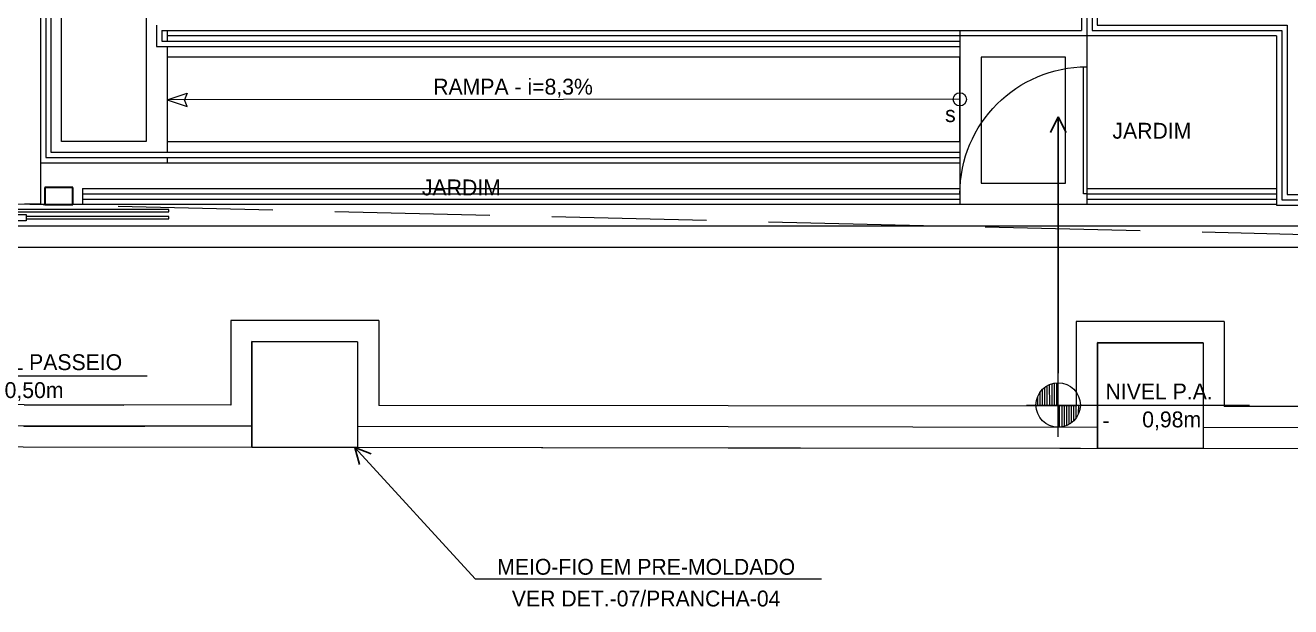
# Model space of a CAD drawing. Header units: metres. Extents: x -4.2 to 85, y -21.1 to 42.
# Drawn here: x 18.8 to 30.77, y -10.02 to -4.52 of the extents above; entities that cross this region are included whole.
import ezdxf
from ezdxf.enums import TextEntityAlignment as Align

# ---------------------------------------------------------------- set-up
doc = ezdxf.new("R2010")
doc.units = ezdxf.units.M
doc.header["$MEASUREMENT"] = 0
doc.linetypes.add('DGN Style 3', pattern=[2.05184224, 1.4656016, -0.5862406400000002])
doc.linetypes.add('DGN Style 4', pattern=[2.3464281616000005, 1.17248128, -0.5862406400000002, 0.0014656016, -0.5862406400000002])
for name, color, linetype, lineweight in [('13 - Escadas', 7, 'Continuous', 0), ('19 - Estrutura Metálica', 7, 'Continuous', 0), ('31 - Pisos', 7, 'Continuous', 0), ('7 - Alvenaria', 7, 'Continuous', 0), ('Level 1', 7, 'Continuous', 0), ('Level 59', 7, 'Continuous', 0), ('Level 7-1', 7, 'Continuous', 0), ('PSG-CTA', 7, 'Continuous', 0), ('PSG-CXO-IDE', 7, 'Continuous', 0)]:
    doc.layers.add(name, color=color, linetype=linetype, lineweight=lineweight)
doc.layers.add('PSG-ARE-HTC', color=6, linetype='Continuous', plot=False)
doc.styles.add('Style-INTL_ENGINEERING', font='INTL_ENGINEERING.shx')
doc.dimstyles.get("Standard").update_dxf_attribs({"dimtxt": 0.18, "dimasz": 0.18, "dimexe": 0.18, "dimexo": 0.0625, "dimgap": 0.09, "dimtad": 0, "dimtih": 1, "dimtoh": 1, "dimdec": 4, "dimzin": 1, "dimdsep": 46, "dimtxsty": 'Standard', "dimcen": 0, "dimadec": 0, "dimazin": 0, "dimtfac": 1, "dimtdec": 4, "dimtofl": 0, "dimtmove": 0, "dimatfit": 3, "dimfxl": 0, "dimtolj": 1, "dimtzin": 1, "dimarcsym": 0})

# ---------------------------------------------------------------- blocks, each defined once
blk = doc.blocks.new('*U411')
at = {"layer": '13 - Escadas', "color": 131, "linetype": 'Continuous', "lineweight": 13}
for p, q in [((-0.7542878856776661, -0.3000780904568607), (-0.7544580416272489, 0.3000727930539879)), ((-0.9266355601672416, -4.21091341902e-05), (-0.9255432340464508, 0.1207471910763891)), ((-0.9028130634479828, -0.0002668779564807), (-0.9029190160832564, 0.1486793865779603)), ((-0.8806673146763478, -0.0005230274361399), (-0.8804543107394628, 0.1672154899746694)), ((-0.8578571245460331, -0.000431265907773), (-0.8579267754142883, 0.182398051698355)), ((-0.8350469573046019, -0.0003395043794061), (-0.8356529404583881, 0.1932147651600706)), ((-0.8129012085329741, -0.0005956538590652), (-0.8129683874019592, 0.2000135642567224)), ((-0.7904389522995708, 0.0001605261391031), (-0.7902838343455301, 0.2068123404644924)), ((-0.7682931806390592, -9.56233405542e-05), (-0.7682008926663997, 0.2099097097689757)), ((-0.947768979461042, -0.0001024671163048), (-0.947947581408126, 0.0810776912747589)), ((-0.5614627643665884, -0.0814308996856586), (-0.5609769478438658, 9.71926023148e-05)), ((-1.055112823877681, -0.0004356376842551), (1.055114964445937, -0.0006178810998865)), ((-0.7419052751243634, -0.2089340583513888), (-0.7411171651356518, -0.0002575621814618)), ((-0.7184620929593777, -0.2068176378673652), (-0.7183069978942207, -0.0001658006530967)), ((-0.6960940473647277, -0.2010311911374245), (-0.6961612262337092, -0.0004219730216377)), ((-0.6734408978545475, -0.1925556440931419), (-0.673351058992278, -0.0003302114932691)), ((-0.6511670628986473, -0.1817389077425453), (-0.650540891750847, -0.000238449964904)), ((-0.6286395275734727, -0.1665563460188597), (-0.6283951429792154, -0.0004945994445631)), ((-0.6058583147679073, -0.1470079360332033), (-0.6055849528489042, -0.0004028379161944)), ((-0.5835506271553684, -0.1200880471205767), (-0.5844515335551002, -0.0003424799340799))]:
    blk.add_line(p, q, dxfattribs=at)
blk.add_circle((-0.7552938297434899, -0.0005195350265552), 0.2099999808892614, dxfattribs=at)
at = {"layer": '13 - Escadas', "color": 131, "linetype": 'Continuous', "lineweight": 13, "style": 'Style-INTL_ENGINEERING'}
for s, p in [('NIVEL P.A.', (0.7073447526168444, 0.1273305076828777)), ('0,98m', (0.5974312055108622, -0.1366856754908259)), ('-', (-0.2689657287363829, -0.1464421265722411))]:
    blk.add_text(s, height=0.149994, rotation=0.0006833333333333, dxfattribs=at).set_placement(p, align=Align.MIDDLE_RIGHT)
blk = doc.blocks.new('TerminatorOpen')
at = {"color": 0, "linetype": 'ByBlock', "lineweight": -2}
for q in [(-1, 0.5), (-1, 0), (-1, -0.5)]:
    blk.add_line((0, 0), q, dxfattribs=at)
blk = doc.blocks.new('SC1930')
at = {"color": 0, "linetype": 'ByBlock', "lineweight": -2, "flags": 128}
blk.add_lwpolyline([(-0.5699981081575977, -0.6000031604968413), (-0.5699981081575977, 0.5999968395031587), (-0.5999981081575977, 0.5999968395031587), (-0.5999981081575977, -0.6000031604968413)], close=True, dxfattribs=at)
at = {"color": 0, "linetype": 'ByBlock', "lineweight": -2}
blk.add_arc((-0.59999810805596, -0.600003160518329), 1.199999999999997, 0, 90, dxfattribs=at)

msp = doc.modelspace()

# ---------------------------------------------------------------- linework, layer by layer
at = {"layer": '13 - Escadas', "color": 240, "linetype": 'Continuous', "lineweight": 0}
for p, q in [((20.13947847102267, -4.573873713187047), (20.13947847102267, -4.673874706869717)), ((28.83947860835596, -4.623874122745444), (20.13947854304635, -4.623874742576372)), ((20.13947847102267, -4.623874706869716), (20.13947847102267, -4.673874706869717)), ((27.63947860316782, -4.573873713187047), (27.63947860316782, -5.823874213385419)), ((20.13947847102267, -4.723874706869715), (20.13947847102267, -5.723874213385417)), ((27.63947860316782, -5.223804167912838), (20.13947847132786, -5.228280623187962)), ((18.93947862025817, -5.823874213385419), (27.63947860316782, -5.823874213385419)), ((20.13947847102267, -5.773874213385417), (20.13947847102267, -5.823874213385419)), ((27.63947860316782, -5.773874213385417), (27.63947860316782, -5.823874213385419))]:
    msp.add_line(p, q, dxfattribs=at)
at = {"layer": '13 - Escadas', "color": 131, "linetype": 'Continuous', "lineweight": 13}
msp.add_line((17.50579728720969, -7.83749504135258), (19.9483511752678, -7.837705985290079), dxfattribs=at)
at = {"layer": '13 - Escadas', "color": 240, "linetype": 'Continuous', "lineweight": 0, "ltscale": 0.6400000000000002, "flags": 128}
for points in [[(20.13947847132786, -5.228280623187962), (20.32826474898525, -5.165932207708976), (20.30194411603137, -5.228189098178045)], [(20.13947847132786, -5.228280623187962), (20.32826474898525, -5.29062903866695), (20.30194411603137, -5.22837214819788)]]:
    msp.add_lwpolyline(points, dxfattribs=at)
at = {"layer": '13 - Escadas', "color": 240, "linetype": 'Continuous', "lineweight": 0}
msp.add_circle((27.63947860316785, -5.22387470681997), 0.0626063346337405, dxfattribs=at)
at = {"layer": '19 - Estrutura Metálica', "color": 5, "linetype": 'Continuous', "lineweight": 0}
for p, q in [((28.93947860835599, -2.123874210028382), (28.93947860835599, -4.523874122745447)), ((28.7894786138493, -2.273874210028381), (28.78947860683005, -4.573873713187047)), ((28.88947860835597, -2.173874210028383), (28.88947860835597, -4.573874122745444)), ((18.98947836146124, -3.473874210028384), (18.98947837916196, -5.773874213385417)), ((19.03947836146122, -3.523874210028382), (19.03947837733085, -5.723874213385417)), ((20.03947854701377, -4.523873713187046), (20.0394785485397, -4.723874706869715)), ((28.93947860835599, -4.523874122745447), (30.73557, -4.523874122745447)), ((30.73557, -4.523874122745447), (30.73556999481184, -6.118456577349164)), ((20.08947854701375, -4.573873713187047), (20.08947854792933, -4.673874706869717)), ((20.08947854701375, -4.573873713187047), (28.78947860683005, -4.573873713187047)), ((28.88947860835597, -4.573874122745444), (30.68557000000001, -4.573874122745444)), ((30.68557000000001, -4.573874122745444), (30.68556999481186, -6.168456577349161)), ((20.0394785485397, -4.723874706869715), (27.63947860774559, -4.723874706869715)), ((20.08947854792933, -4.673874706869717), (27.63947860774559, -4.673874706869717)), ((30.68557000000001, -4.748206290169988), (30.68557000000001, -6.1738743058565)), ((30.73557, -4.698206290169988), (30.73557, -6.123874305856503)), ((19.03947837733085, -5.723874213385417), (27.63947860316782, -5.723874213385417)), ((18.98947837916196, -5.773874213385417), (27.63947860316782, -5.773874213385417)), ((19.3394786202582, -6.116491914508233), (27.63947860999156, -6.116491935209933)), ((19.3394786202582, -6.166491914110348), (27.63947861115753, -6.166491926555902)), ((28.83947862671616, -6.116491913510561), (30.63556999542928, -6.116491913510554)), ((28.83947862760721, -6.166491908708163), (30.63556999527617, -6.16649191351055)), ((30.68557000000001, -6.1738743058565), (49.64381651997436, -6.1738743058565)), ((30.73557, -6.123874305856503), (49.69381651997436, -6.123874305856503))]:
    msp.add_line(p, q, dxfattribs=at)
at = {"layer": '19 - Estrutura Metálica', "color": 5, "linetype": 'Continuous', "lineweight": 0, "flags": 128}
msp.add_lwpolyline([(18.80415503210992, -6.372994871008319), (17.45415175635301, -6.372736655731021), (17.45415175408868, -6.312478531513608), (18.80415502758129, -6.312478622573475)], close=True, dxfattribs=at)
at = {"layer": '31 - Pisos', "color": 30, "linetype": 'Continuous', "lineweight": 0}
for p, q in [((28.83947860011597, -4.623874122745444), (28.8394786284982, -6.2164871150853)), ((28.83947860011597, -4.623874122745451), (28.8394786284982, -6.216487115085303)), ((27.63947860316782, -5.823874213385419), (27.63947861232339, -6.2164871150853)), ((18.93947862025817, -6.2164871150853), (30.63556999511704, -6.2164871150853)), ((19.33947862025817, -6.216487115085303), (30.63556999511704, -6.216487115085303))]:
    msp.add_line(p, q, dxfattribs=at)
at = {"layer": '31 - Pisos', "color": 30, "linetype": 'Continuous', "lineweight": 13}
for p, q in [((30.96529480916732, -6.423878075720657), (14.41867213676698, -6.423884931280078)), ((30.96529479219763, -6.62387807572066), (18.71650519396809, -6.623884504913906)), ((20.74097278940906, -7.314871021453418), (20.74097278940906, -8.116071552480378)), ((22.14097278940909, -7.316600649441872), (22.14097278940909, -8.117801179562747)), ((28.74097278940906, -7.32475460995885), (28.74097278940906, -8.125955135808217)), ((30.14097278940909, -7.326484237947273), (30.14097278940909, -8.12768476289059)), ((20.9409727894091, -7.515118263799313), (20.9409727894091, -8.515119026965612)), ((21.9409727894091, -7.516353712362492), (21.9409727894091, -8.516354475528777)), ((28.9409727894091, -7.525001852304731), (28.9409727894091, -8.525002615471015)), ((29.9409727894091, -7.526237300867895), (29.9409727894091, -8.526238064034178)), ((18.78472130380507, -8.113705436647926), (19.7286661777496, -8.11487163198617)), ((18.78138158935613, -8.313701463235766), (19.92866617774964, -8.31511887433205))]:
    msp.add_line(p, q, dxfattribs=at)
for points in [[(19.93947847102268, -5.62387421338542), (19.13947847132786, -5.62387421338542), (19.13947847132786, -3.623874210028382), (19.93947847102268, -3.623874210028382)], [(27.63947860316782, -4.823804165339816), (20.13947847102267, -4.823874457554541), (20.13947847102267, -5.623874462700589), (27.63947860316782, -5.623804170485862)], [(28.63947860011598, -4.823874122745446), (27.83947861232338, -4.823874122745446), (27.83947861232338, -6.0164871150853), (28.63947860011598, -6.0164871150853)]]:
    msp.add_lwpolyline(points, close=True, dxfattribs=at)
for points in [[(22.14097278940909, -7.316600649441872), (21.44245532655344, -7.315737667046042), (20.74097278940906, -7.314871021453418)], [(30.14097278940909, -7.326484237947273), (29.44245532655344, -7.325621255551443), (28.74097278940906, -7.32475460995885)], [(21.9409727894091, -7.516353712362492), (21.44220823702943, -7.515737514412894), (20.9409727894091, -7.515118263799313)], [(29.9409727894091, -7.526237300867895), (29.44220823702944, -7.525621102918298), (28.9409727894091, -7.525001852304731)], [(20.9409727894091, -8.31631879469667), (18.78056607082877, -8.313649724718532), (16.61341255463233, -8.223340642070104), (14.43888189659253, -8.13272414100048), (13.9409727894091, -8.128624748222723)], [(20.74097278940906, -8.116071552480378), (18.78485492799746, -8.113654870745087), (18.71650598656637, -8.110806650646927)], [(28.74097278940906, -8.125955135808217), (25.44784436952995, -8.121886647164823), (22.14097278940909, -8.117801179562747)], [(36.74097278940906, -8.201914449210326), (32.12177806305215, -8.130131944637874), (30.14097278940909, -8.12768476289059)], [(59.25325475447912, -8.92762651104269), (58.90092092562639, -8.925385401776177), (56.59244316385389, -8.790331588793602), (54.19340964374703, -8.655277775811028), (49.63194758003479, -8.614660975218971), (44.97992975798822, -8.574044174626913), (38.35281226447341, -8.627010806604204), (32.11842316782128, -8.530128105105744), (25.44735019074068, -8.521886341898862), (21.94129441339777, -8.517554792595433), (20.9409727894091, -8.516318947329767), (18.77627721366008, -8.513644578691977), (16.60508543137914, -8.423167214423048), (14.43389364909817, -8.332689850154118), (8.04966675420394, -8.280127136906035), (1.665439859309685, -8.227564423657952), (-1.450893628345596, -8.190134861958214)], [(28.9409727894091, -8.32620237802451), (25.44759728013531, -8.321886494531842), (21.9415415027924, -8.317554945228414), (21.93998295038455, -8.31755301971809)], [(36.9409727894091, -8.405046606521166), (32.12010061543671, -8.330130024871808), (29.9409727894091, -8.327437825940489)]]:
    msp.add_lwpolyline(points, dxfattribs=at)
at = {"layer": '7 - Alvenaria', "color": 2, "linetype": 'Continuous', "lineweight": 0}
msp.add_line((23.05276409405805, -9.758901229285563), (26.33025256233406, -9.758901229285563), dxfattribs=at)
at = {"layer": 'Level 1', "lineweight": 5, "ltscale": 4.5}
for p, q in [((20.15415830333819, -6.266633806184795), (18.46763307748253, -6.266633806184786)), ((18.46763307748253, -6.286633715124919), (20.15415830333819, -6.286633715124919)), ((20.15415830333819, -6.332736792320832), (18.80415502984561, -6.332736792320832)), ((18.80415502984561, -6.332736792320832), (18.80415502984561, -6.352736701260962)), ((20.15415830333819, -6.286633715124919), (20.15415830333819, -6.266633806184782)), ((20.15415830333819, -6.352736701260962), (20.15415830333819, -6.332736792320832)), ((18.80415502984561, -6.352736701260962), (20.15415830333819, -6.352736701260962))]:
    msp.add_line(p, q, dxfattribs=at)
at = {"layer": 'Level 1', "color": 9, "linetype": 'DGN Style 4', "lineweight": 30, "ltscale": 4.5}
msp.add_lwpolyline([(18.98027816520243, -6.217645198571592), (19.24655659625119, -6.217645198571592), (19.24655659625119, -6.058018137023896), (18.98027816520243, -6.058018137023896)], close=True, dxfattribs=at)
at = {"layer": 'Level 59', "color": 7, "linetype": 'Continuous', "lineweight": 0}
for p, q in [((28.83947860835596, -2.22387421002838), (28.83947860835596, -4.623874122745444)), ((30.63557, -4.623874122745444), (28.83947860835596, -4.623874122745444)), ((19.3394786202582, -6.066491914110283), (27.63947860882556, -6.066491926554919)), ((19.3394786202582, -6.066491914110283), (19.3394786202582, -6.216491913510562)), ((28.83947862582511, -6.066491908708162), (30.63556999558239, -6.066491913510549)), ((19.3394786202582, -6.216491913510562), (30.63556999512306, -6.216491913510555))]:
    msp.add_line(p, q, dxfattribs=at)
at = {"layer": 'Level 7-1', "color": 7, "linetype": 'Continuous', "lineweight": 13}
for p, q in [((18.93947836146123, -3.423874210028383), (18.93947862025817, -6.2164871150853)), ((18.93947862025817, -6.216491913510544), (18.78947862025819, -6.216491913510544))]:
    msp.add_line(p, q, dxfattribs=at)
at = {"layer": 'Level 7-1', "color": 7, "linetype": 'Continuous', "lineweight": 13, "flags": 128}
msp.add_lwpolyline([(30.63557, -4.623874122745444), (30.63557, -6.2238743058565), (49.59381651997438, -6.2238743058565)], dxfattribs=at)
at = {"layer": 'PSG-ARE-HTC', "lineweight": 13}
for points in [[(20.9409727894091, -7.515118263799313), (21.9409727894091, -7.516354933428081), (21.93973734329734, -8.516352949198653), (20.9409727894091, -8.516352949198653), (20.9409727894091, -7.515118263799313)], [(28.9409712615697, -7.526238520045941), (29.9409727894091, -7.526237300867895), (29.9409727894091, -8.526238064034178), (28.9409727894091, -8.526238064034178), (28.9409712615697, -7.526238520045941)]]:
    msp.add_lwpolyline(points, dxfattribs=at)
at = {"layer": 'PSG-CTA', "color": 30, "linetype": 'Continuous', "lineweight": 0}
msp.add_line((32.11842316782128, -8.530128105105744), (18.77627721366008, -8.513644578691977), dxfattribs=at)
at = {"layer": 'PSG-CXO-IDE', "color": 131, "linetype": 'DGN Style 3', "lineweight": 0, "flags": 128}
msp.add_lwpolyline([(2.357759393902398, 33.32848335276346), (1.810754118472857, -6.254805557725758), (18.71659145817438, -6.211770488601338), (31.61246527909177, -6.518317830133978), (38.42965398541215, -6.548471796929838), (45.40437208502457, -6.752477748039186), (59.40330141605882, -7.052971232642598), (58.93788421887873, 33.63023309701835), (45.6926749403363, 33.46790083925901), (39.32817479415266, 33.47279400738548), (32.09016878536332, 33.35318826776941), (18.93321158543656, 33.01335774864956)], close=True, dxfattribs=at)

# ---------------------------------------------------------------- block references
at = {"layer": '13 - Escadas', "color": 131, "linetype": 'Continuous', "lineweight": 13}
msp.add_blockref('*U411', (29.32446, -8.114270000000001), dxfattribs=at)
at = {"layer": 'Level 1', "color": 172, "linetype": 'Continuous', "lineweight": 0, "yscale": -1, "rotation": 180}
msp.add_blockref('SC1930', (28.23948051855857, -5.516488753013721), dxfattribs=at)

# ---------------------------------------------------------------- texts
at = {"layer": '13 - Escadas', "color": 131, "linetype": 'Continuous', "lineweight": 13, "style": 'Style-INTL_ENGINEERING'}
for s, p in [('NIVEL PASSEIO', (19.71349356972627, -7.709743886557656)), ('0,50m', (19.15833025693859, -7.973745534651159))]:
    msp.add_text(s, height=0.149994, rotation=0.0006833333333333, dxfattribs=at).set_placement(p, align=Align.MIDDLE_RIGHT)
at = {"layer": '7 - Alvenaria', "color": 2, "linetype": 'Continuous', "lineweight": 13, "char_height": 0.1499985, "attachment_point": 5, "line_spacing_factor": 1.20000600006, "style": 'Style-INTL_ENGINEERING'}
for s, insert in [('RAMPA - i=8,3%\\P', (23.41144, -5.11780975)), ('s\\P', (27.5496, -5.36472975)), ('JARDIM\\P', (29.45592, -5.52212975)), ('JARDIM\\P', (22.92281, -6.058039749999999)), ('MEIO-FIO EM PRE-MOLDADO\\PVER DET.-07/PRANCHA-04\\P', (24.67094, -9.79585975))]:
    msp.add_mtext(s, dxfattribs=dict(at, insert=insert))

# ---------------------------------------------------------------- leaders
at = {"layer": '13 - Escadas', "color": 4, "linetype": 'Continuous', "lineweight": 0}
msp.add_leader([(28.57000195837276, -5.389726047853024), (28.57000195837276, -7.814197206946013)], dimstyle='Standard', override={"dimtxt": 0.14925, "dimasz": 0.14925, "dimgap": 0, "dimtad": 1, "dimtxsty": 'Style-INTL_ENGINEERING', "dimldrblk": 'TerminatorOpen'}, dxfattribs=at)
at = {"layer": '7 - Alvenaria', "color": 2, "linetype": 'Continuous', "lineweight": 13}
msp.add_leader([(21.91440701956237, -8.51752157475509), (23.05276409405805, -9.758901229285563)], dimstyle='Standard', override={"dimtxt": 0.14925, "dimasz": 0.14925, "dimgap": 0, "dimtad": 1, "dimtxsty": 'Style-INTL_ENGINEERING', "dimldrblk": 'TerminatorOpen'}, dxfattribs=at)

doc.saveas('drawing.dxf')
